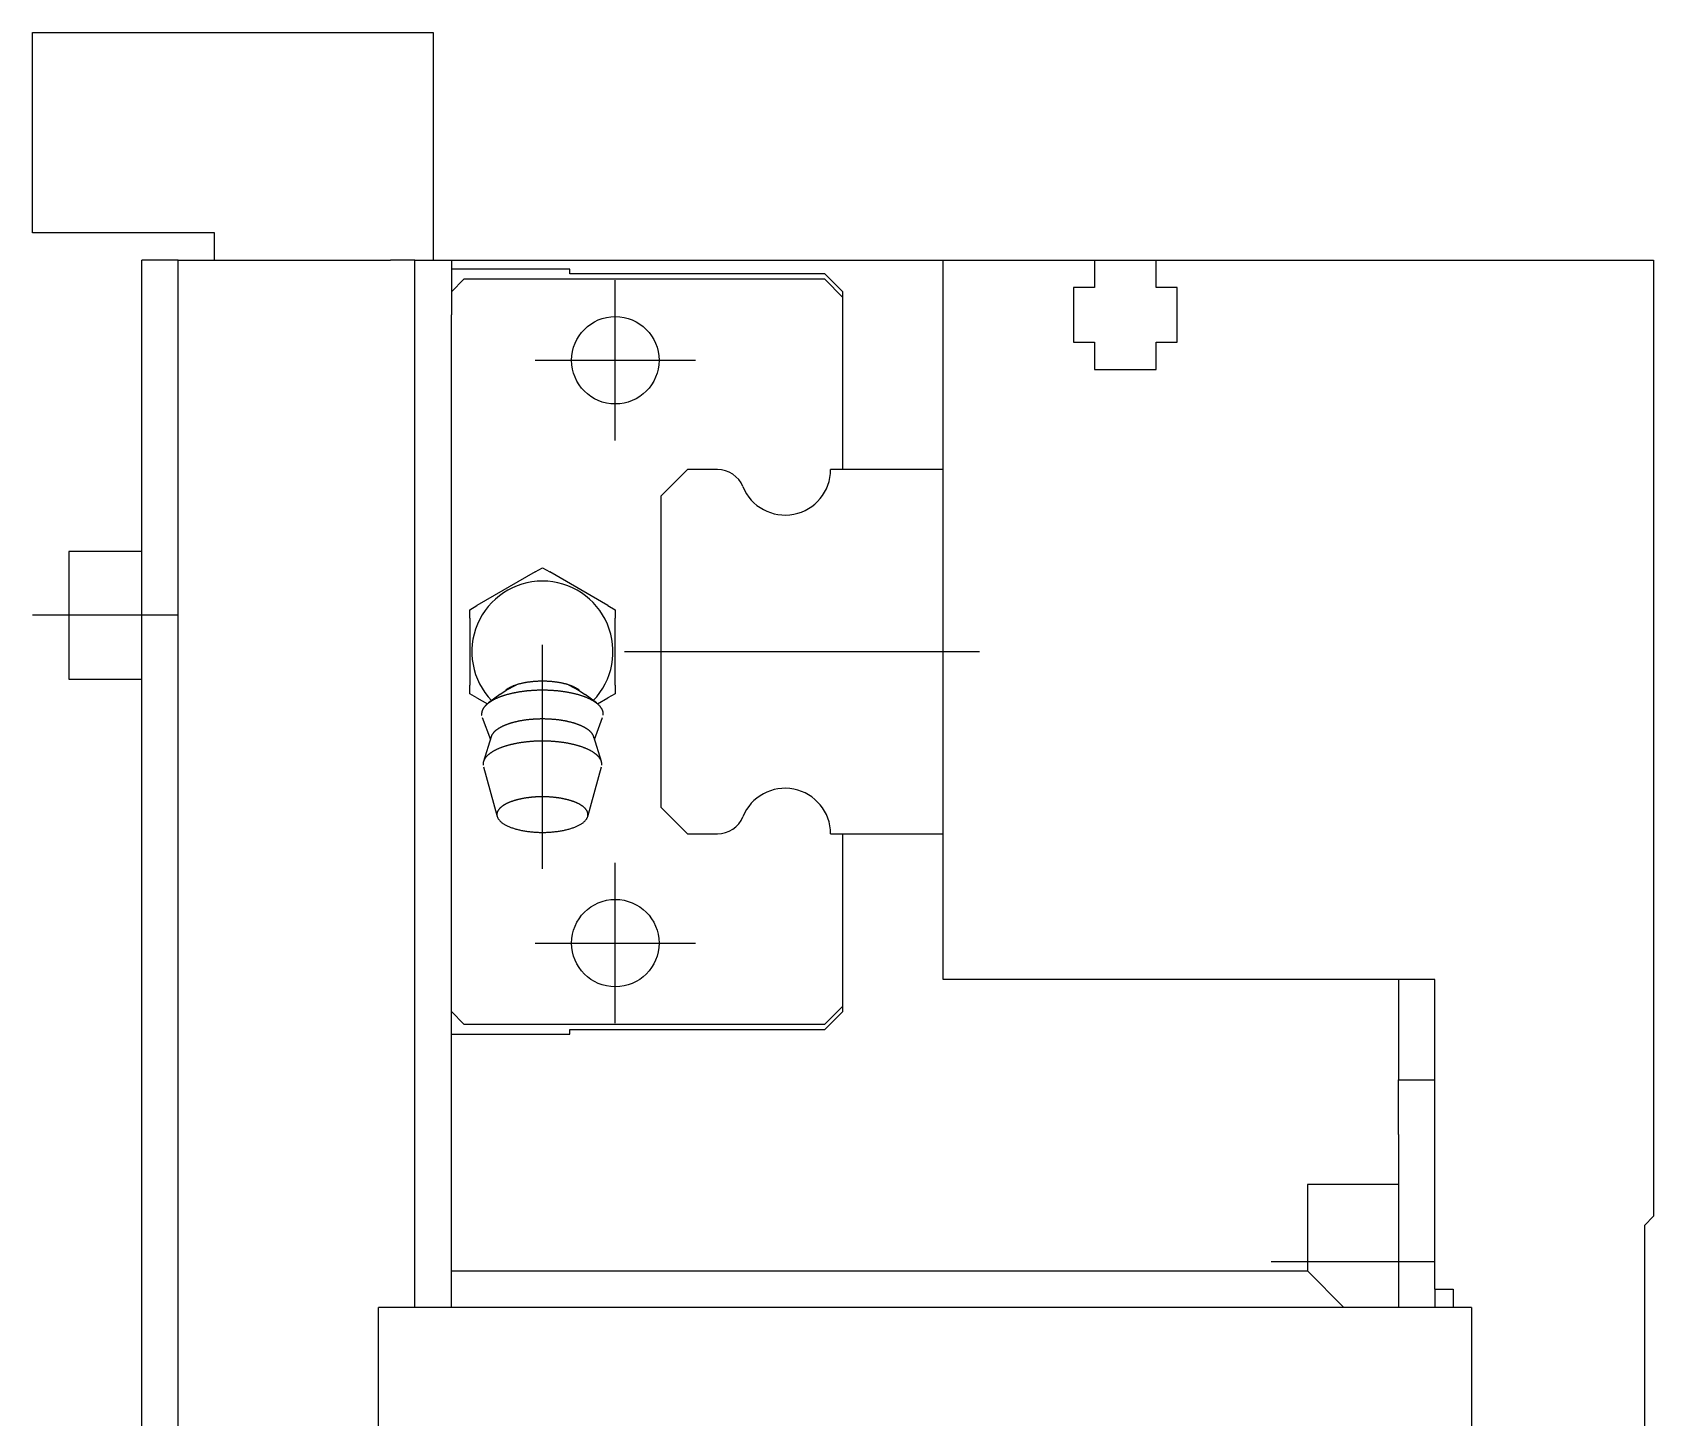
# Model space of a CAD drawing. Extents: x -94 to 720, y -24 to 362.
# Drawn here: x 630.9 to 719.9, y 283.8 to 359.9 of the extents above; entities that cross this region are included whole.
import ezdxf

# ---------------------------------------------------------------- set-up
doc = ezdxf.new("R2010")
doc.units = 0
doc.linetypes.add('CENTER', pattern=[50.8, 31.75, -6.35, 6.35, -6.35])
doc.layers.get('0').update_dxf_attribs({"linetype": 'CONTINUOUS'})
doc.layers.add('CENTER', color=1, linetype='CENTER')

msp = doc.modelspace()

# ---------------------------------------------------------------- linework, layer by layer
at = {"color": 7, "linetype": 'CONTINUOUS'}
for p, q in [((630.881, 348.9), (630.881, 359.9)), ((630.881, 359.9), (652.881, 359.9)), ((652.881, 359.9), (652.881, 347.4)), ((640.881, 348.9), (630.881, 348.9)), ((640.881, 347.4), (640.881, 348.9)), ((638.881, 347.4), (636.881, 347.4)), ((636.881, 344.4), (636.881, 347.4)), ((638.881, 344.4), (638.881, 347.4)), ((638.881, 347.4), (642.215, 347.4)), ((642.215, 347.4), (650.548, 347.4)), ((651.881, 347.4), (650.548, 347.4)), ((651.881, 347.4), (653.881, 347.4)), ((651.881, 344.4), (651.881, 347.4)), ((653.881, 347.4), (680.881, 347.4)), ((653.881, 347.4), (653.881, 344.4)), ((680.881, 347.4), (689.181, 347.4)), ((680.881, 335.9), (680.881, 347.4)), ((689.181, 347.4), (692.581, 347.4)), ((689.181, 347.4), (689.181, 345.9)), ((692.581, 347.4), (719.881, 347.4)), ((692.581, 345.9), (692.581, 347.4)), ((719.881, 347.4), (719.881, 294.9)), ((660.381, 346.9), (653.881, 346.9)), ((654.571, 346.35), (653.881, 345.66)), ((674.384, 346.35), (654.571, 346.35)), ((660.381, 346.65), (660.381, 346.9)), ((674.384, 346.65), (660.381, 346.65)), ((675.381, 345.653), (674.384, 346.65)), ((675.381, 345.353), (674.384, 346.35)), ((675.381, 345.353), (675.381, 345.653)), ((675.381, 335.9), (675.381, 345.353)), ((689.181, 345.9), (688.031, 345.9)), ((688.031, 345.9), (688.031, 342.9)), ((693.731, 345.9), (692.581, 345.9)), ((693.731, 342.9), (693.731, 345.9)), ((636.881, 155.4), (636.881, 344.4)), ((638.881, 155.4), (638.881, 344.4)), ((651.881, 289.9), (651.881, 344.4)), ((653.881, 289.9), (653.881, 344.4)), ((688.031, 342.9), (689.181, 342.9)), ((689.181, 342.9), (689.181, 341.4)), ((692.581, 341.4), (692.581, 342.9)), ((692.581, 342.9), (693.731, 342.9)), ((689.181, 341.4), (692.581, 341.4)), ((666.838, 335.9), (665.381, 334.443)), ((668.493, 335.9), (666.838, 335.9)), ((680.881, 335.9), (674.701, 335.9)), ((680.881, 315.9), (680.881, 335.9)), ((680.881, 315.9), (680.881, 335.9)), ((665.381, 334.443), (665.381, 317.357)), ((636.881, 331.4), (632.881, 331.4)), ((632.881, 331.4), (632.881, 327.9)), ((658.481, 330.282), (655.287, 328.438)), ((658.481, 330.282), (658.881, 330.513)), ((658.881, 330.513), (659.282, 330.282)), ((662.476, 328.438), (659.282, 330.282)), ((654.886, 328.207), (655.287, 328.438)), ((662.476, 328.438), (662.876, 328.207)), ((632.881, 327.9), (632.881, 324.4)), ((654.886, 327.744), (654.886, 328.207)), ((654.886, 327.744), (654.886, 324.056)), ((662.876, 328.207), (662.876, 327.744)), ((662.876, 324.056), (662.876, 327.744)), ((632.881, 324.4), (636.881, 324.4)), ((654.886, 323.593), (654.886, 324.056)), ((656.895, 323.784), (657.456, 324.08)), ((660.306, 324.08), (660.867, 323.784)), ((662.876, 324.056), (662.876, 323.593)), ((655.287, 323.362), (654.886, 323.593)), ((655.287, 323.362), (655.857, 323.033)), ((656.544, 323.55), (655.92, 323.083)), ((656.544, 323.55), (656.895, 323.784)), ((660.867, 323.784), (661.219, 323.55)), ((661.842, 323.083), (661.219, 323.55)), ((661.906, 323.033), (662.476, 323.362)), ((662.876, 323.593), (662.476, 323.362)), ((655.576, 322.293), (656.022, 321.086)), ((661.741, 321.086), (662.187, 322.293)), ((656.067, 321.232), (655.645, 319.871)), ((662.118, 319.871), (661.696, 321.232)), ((655.64, 319.581), (656.396, 316.851)), ((661.367, 316.851), (662.123, 319.581)), ((665.381, 317.357), (666.838, 315.9)), ((666.838, 315.9), (668.493, 315.9)), ((674.701, 315.9), (680.881, 315.9)), ((675.381, 306.447), (675.381, 315.9)), ((680.881, 307.9), (680.881, 315.9)), ((707.881, 307.9), (680.881, 307.9)), ((705.881, 307.9), (705.881, 302.4)), ((707.881, 290.9), (707.881, 307.9)), ((674.384, 305.45), (675.381, 306.447)), ((675.381, 306.147), (675.381, 306.447)), ((653.881, 306.14), (654.571, 305.45)), ((654.571, 305.45), (674.384, 305.45)), ((674.384, 305.15), (675.381, 306.147)), ((653.881, 304.9), (660.381, 304.9)), ((660.381, 305.15), (674.384, 305.15)), ((660.381, 304.9), (660.381, 305.15)), ((705.881, 302.4), (707.881, 302.4)), ((705.881, 299.4), (705.881, 302.4)), ((705.881, 299.4), (705.881, 289.9)), ((705.881, 296.65), (700.881, 296.65)), ((700.881, 296.65), (700.881, 292.4)), ((719.381, 294.4), (719.881, 294.9)), ((719.381, 294.4), (719.381, 205.4)), ((700.881, 292.4), (700.881, 291.9)), ((653.881, 291.9), (700.881, 291.9)), ((700.881, 291.9), (702.881, 289.9)), ((707.881, 290.9), (708.881, 290.9)), ((707.881, 290.9), (707.881, 289.9)), ((708.881, 290.9), (708.881, 289.9)), ((649.881, 209.9), (649.881, 289.9)), ((709.881, 289.9), (649.881, 289.9)), ((709.881, 289.9), (709.881, 209.9))]:
    msp.add_line(p, q, dxfattribs=at)
for points in [[(660.912, 323.779, 0), (660.895, 323.793, 0), (660.877, 323.806, 0), (660.858, 323.82, 0), (660.839, 323.834, 0), (660.819, 323.847, 0), (660.799, 323.86, 0), (660.778, 323.873, 0), (660.756, 323.886, 0), (660.734, 323.899, 0), (660.711, 323.912, 0), (660.688, 323.924, 0), (660.664, 323.937, 0), (660.639, 323.949, 0), (660.614, 323.961, 0), (660.589, 323.973, 0), (660.563, 323.984, 0), (660.536, 323.996, 0), (660.509, 324.007, 0), (660.482, 324.018, 0), (660.454, 324.029, 0), (660.425, 324.04, 0), (660.396, 324.05, 0), (660.367, 324.06, 0), (660.337, 324.071, 0), (660.306, 324.08, 0), (660.275, 324.09, 0), (660.244, 324.1, 0), (660.213, 324.109, 0), (660.18, 324.118, 0), (660.148, 324.127, 0), (660.115, 324.135, 0), (660.082, 324.144, 0), (660.048, 324.152, 0), (660.014, 324.16, 0), (659.98, 324.167, 0), (659.945, 324.175, 0), (659.91, 324.182, 0), (659.875, 324.189, 0), (659.839, 324.196, 0), (659.803, 324.202, 0), (659.767, 324.208, 0), (659.73, 324.214, 0), (659.694, 324.22, 0), (659.657, 324.225, 0), (659.619, 324.231, 0), (659.582, 324.235, 0), (659.544, 324.24, 0), (659.506, 324.245, 0), (659.468, 324.249, 0), (659.43, 324.253, 0), (659.391, 324.256, 0), (659.353, 324.26, 0), (659.314, 324.263, 0), (659.275, 324.266, 0), (659.236, 324.268, 0), (659.197, 324.27, 0), (659.158, 324.272, 0), (659.118, 324.274, 0), (659.079, 324.276, 0), (659.04, 324.277, 0), (659, 324.278, 0), (658.961, 324.279, 0), (658.921, 324.279, 0), (658.881, 324.279, 0), (658.842, 324.279, 0), (658.802, 324.279, 0), (658.763, 324.278, 0), (658.723, 324.277, 0), (658.684, 324.276, 0), (658.645, 324.274, 0), (658.605, 324.272, 0), (658.566, 324.27, 0), (658.527, 324.268, 0), (658.488, 324.266, 0), (658.449, 324.263, 0), (658.41, 324.26, 0), (658.372, 324.256, 0), (658.333, 324.253, 0), (658.295, 324.249, 0), (658.257, 324.245, 0), (658.219, 324.24, 0), (658.181, 324.235, 0), (658.144, 324.231, 0), (658.106, 324.225, 0), (658.069, 324.22, 0), (658.033, 324.214, 0), (657.996, 324.208, 0), (657.96, 324.202, 0), (657.924, 324.196, 0), (657.888, 324.189, 0), (657.853, 324.182, 0), (657.818, 324.175, 0), (657.783, 324.167, 0), (657.749, 324.16, 0), (657.715, 324.152, 0), (657.681, 324.144, 0), (657.648, 324.135, 0), (657.615, 324.127, 0), (657.582, 324.118, 0), (657.55, 324.109, 0), (657.519, 324.1, 0), (657.487, 324.09, 0), (657.457, 324.08, 0), (657.426, 324.071, 0), (657.396, 324.06, 0), (657.367, 324.05, 0), (657.338, 324.04, 0), (657.309, 324.029, 0), (657.281, 324.018, 0), (657.254, 324.007, 0), (657.227, 323.996, 0), (657.2, 323.984, 0), (657.174, 323.973, 0), (657.148, 323.961, 0), (657.123, 323.949, 0), (657.099, 323.937, 0), (657.075, 323.924, 0), (657.052, 323.912, 0), (657.029, 323.899, 0), (657.007, 323.886, 0), (656.985, 323.873, 0), (656.964, 323.86, 0), (656.944, 323.847, 0), (656.924, 323.834, 0), (656.905, 323.82, 0), (656.886, 323.806, 0), (656.868, 323.793, 0), (656.851, 323.779, 0)], [(658.881, 323.785, 0), (658.846, 323.784, 0), (658.81, 323.784, 0), (658.774, 323.784, 0), (658.739, 323.783, 0), (658.703, 323.783, 0), (658.667, 323.782, 0), (658.632, 323.781, 0), (658.596, 323.78, 0), (658.56, 323.778, 0), (658.525, 323.777, 0), (658.489, 323.776, 0), (658.454, 323.774, 0), (658.418, 323.772, 0), (658.383, 323.77, 0), (658.348, 323.768, 0), (658.312, 323.765, 0), (658.277, 323.763, 0), (658.242, 323.76, 0), (658.207, 323.758, 0), (658.172, 323.755, 0), (658.137, 323.752, 0), (658.102, 323.749, 0), (658.068, 323.745, 0), (658.033, 323.742, 0), (657.999, 323.738, 0), (657.964, 323.734, 0), (657.93, 323.73, 0), (657.896, 323.726, 0), (657.862, 323.722, 0), (657.828, 323.718, 0), (657.794, 323.713, 0), (657.76, 323.709, 0), (657.726, 323.704, 0), (657.693, 323.699, 0), (657.66, 323.694, 0), (657.626, 323.689, 0), (657.593, 323.684, 0), (657.56, 323.678, 0), (657.528, 323.673, 0), (657.495, 323.667, 0), (657.463, 323.661, 0), (657.43, 323.655, 0), (657.398, 323.649, 0), (657.366, 323.643, 0), (657.335, 323.636, 0), (657.303, 323.63, 0), (657.272, 323.623, 0), (657.24, 323.616, 0), (657.209, 323.609, 0), (657.179, 323.602, 0), (657.148, 323.595, 0), (657.117, 323.588, 0), (657.087, 323.58, 0), (657.057, 323.573, 0), (657.027, 323.565, 0), (656.998, 323.557, 0), (656.968, 323.549, 0), (656.939, 323.541, 0), (656.91, 323.533, 0), (656.881, 323.525, 0), (656.853, 323.516, 0), (656.825, 323.508, 0), (656.797, 323.499, 0), (656.769, 323.49, 0), (656.741, 323.481, 0), (656.714, 323.472, 0), (656.687, 323.463, 0), (656.66, 323.454, 0), (656.633, 323.445, 0), (656.607, 323.435, 0), (656.581, 323.426, 0), (656.555, 323.416, 0), (656.53, 323.406, 0), (656.505, 323.396, 0), (656.48, 323.386, 0), (656.455, 323.376, 0), (656.431, 323.366, 0), (656.406, 323.356, 0), (656.383, 323.345, 0), (656.359, 323.335, 0), (656.336, 323.324, 0), (656.313, 323.314, 0), (656.29, 323.303, 0), (656.268, 323.292, 0), (656.245, 323.281, 0), (656.224, 323.27, 0), (656.202, 323.259, 0), (656.181, 323.247, 0), (656.16, 323.236, 0), (656.14, 323.225, 0), (656.119, 323.213, 0), (656.099, 323.202, 0), (656.08, 323.19, 0), (656.06, 323.178, 0), (656.041, 323.166, 0), (656.023, 323.154, 0), (656.005, 323.142, 0), (655.987, 323.13, 0), (655.969, 323.118, 0), (655.952, 323.106, 0), (655.935, 323.094, 0), (655.918, 323.081, 0), (655.902, 323.069, 0), (655.886, 323.056, 0), (655.87, 323.044, 0), (655.855, 323.031, 0), (655.84, 323.019, 0), (655.825, 323.006, 0), (655.811, 322.993, 0), (655.797, 322.98, 0), (655.784, 322.967, 0), (655.77, 322.954, 0), (655.758, 322.941, 0), (655.745, 322.928, 0), (655.733, 322.915, 0), (655.721, 322.902, 0), (655.71, 322.889, 0), (655.699, 322.875, 0), (655.688, 322.862, 0), (655.678, 322.849, 0), (655.668, 322.835, 0), (655.658, 322.822, 0), (655.649, 322.808, 0), (655.64, 322.795, 0), (655.632, 322.781, 0), (655.624, 322.768, 0), (655.616, 322.754, 0), (655.609, 322.74, 0)], [(662.154, 322.74, 0), (662.147, 322.754, 0), (662.139, 322.768, 0), (662.131, 322.781, 0), (662.123, 322.795, 0), (662.114, 322.808, 0), (662.105, 322.822, 0), (662.095, 322.835, 0), (662.085, 322.849, 0), (662.075, 322.862, 0), (662.064, 322.875, 0), (662.053, 322.889, 0), (662.042, 322.902, 0), (662.03, 322.915, 0), (662.018, 322.928, 0), (662.005, 322.941, 0), (661.993, 322.954, 0), (661.979, 322.967, 0), (661.966, 322.98, 0), (661.952, 322.993, 0), (661.938, 323.006, 0), (661.923, 323.019, 0), (661.908, 323.031, 0), (661.893, 323.044, 0), (661.877, 323.056, 0), (661.861, 323.069, 0), (661.845, 323.081, 0), (661.828, 323.094, 0), (661.811, 323.106, 0), (661.794, 323.118, 0), (661.776, 323.13, 0), (661.758, 323.142, 0), (661.74, 323.154, 0), (661.721, 323.166, 0), (661.702, 323.178, 0), (661.683, 323.19, 0), (661.664, 323.202, 0), (661.644, 323.213, 0), (661.623, 323.225, 0), (661.603, 323.236, 0), (661.582, 323.247, 0), (661.561, 323.259, 0), (661.539, 323.27, 0), (661.517, 323.281, 0), (661.495, 323.292, 0), (661.473, 323.303, 0), (661.45, 323.314, 0), (661.427, 323.324, 0), (661.404, 323.335, 0), (661.38, 323.345, 0), (661.357, 323.356, 0), (661.332, 323.366, 0), (661.308, 323.376, 0), (661.283, 323.386, 0), (661.258, 323.396, 0), (661.233, 323.406, 0), (661.208, 323.416, 0), (661.182, 323.426, 0), (661.156, 323.435, 0), (661.129, 323.445, 0), (661.103, 323.454, 0), (661.076, 323.463, 0), (661.049, 323.472, 0), (661.022, 323.481, 0), (660.994, 323.49, 0), (660.966, 323.499, 0), (660.938, 323.508, 0), (660.91, 323.516, 0), (660.881, 323.525, 0), (660.853, 323.533, 0), (660.824, 323.541, 0), (660.795, 323.549, 0), (660.765, 323.557, 0), (660.736, 323.565, 0), (660.706, 323.573, 0), (660.676, 323.58, 0), (660.645, 323.588, 0), (660.615, 323.595, 0), (660.584, 323.602, 0), (660.554, 323.609, 0), (660.522, 323.616, 0), (660.491, 323.623, 0), (660.46, 323.63, 0), (660.428, 323.636, 0), (660.396, 323.643, 0), (660.365, 323.649, 0), (660.332, 323.655, 0), (660.3, 323.661, 0), (660.268, 323.667, 0), (660.235, 323.673, 0), (660.202, 323.678, 0), (660.17, 323.684, 0), (660.136, 323.689, 0), (660.103, 323.694, 0), (660.07, 323.699, 0), (660.036, 323.704, 0), (660.003, 323.709, 0), (659.969, 323.713, 0), (659.935, 323.718, 0), (659.901, 323.722, 0), (659.867, 323.726, 0), (659.833, 323.73, 0), (659.799, 323.734, 0), (659.764, 323.738, 0), (659.73, 323.742, 0), (659.695, 323.745, 0), (659.66, 323.749, 0), (659.626, 323.752, 0), (659.591, 323.755, 0), (659.556, 323.758, 0), (659.521, 323.76, 0), (659.486, 323.763, 0), (659.45, 323.765, 0), (659.415, 323.768, 0), (659.38, 323.77, 0), (659.345, 323.772, 0), (659.309, 323.774, 0), (659.274, 323.776, 0), (659.238, 323.777, 0), (659.203, 323.778, 0), (659.167, 323.78, 0), (659.131, 323.781, 0), (659.096, 323.782, 0), (659.06, 323.783, 0), (659.024, 323.783, 0), (658.989, 323.784, 0), (658.953, 323.784, 0), (658.917, 323.784, 0), (658.881, 323.785, 0)], [(655.609, 322.74, 0), (655.607, 322.738, 0), (655.606, 322.735, 0), (655.605, 322.733, 0), (655.604, 322.73, 0), (655.602, 322.727, 0), (655.601, 322.725, 0), (655.6, 322.722, 0), (655.598, 322.72, 0), (655.597, 322.717, 0), (655.596, 322.714, 0), (655.595, 322.712, 0), (655.594, 322.709, 0), (655.592, 322.707, 0), (655.591, 322.704, 0), (655.59, 322.702, 0), (655.589, 322.699, 0), (655.588, 322.696, 0), (655.587, 322.694, 0), (655.586, 322.691, 0), (655.585, 322.689, 0), (655.584, 322.686, 0), (655.582, 322.683, 0), (655.581, 322.681, 0), (655.58, 322.678, 0), (655.579, 322.676, 0), (655.578, 322.673, 0), (655.577, 322.67, 0), (655.576, 322.668, 0), (655.575, 322.665, 0), (655.574, 322.663, 0), (655.574, 322.66, 0), (655.573, 322.657, 0), (655.572, 322.655, 0), (655.571, 322.652, 0), (655.57, 322.65, 0), (655.569, 322.647, 0), (655.568, 322.644, 0), (655.567, 322.642, 0), (655.567, 322.639, 0), (655.566, 322.637, 0), (655.565, 322.634, 0), (655.564, 322.631, 0), (655.563, 322.629, 0), (655.563, 322.626, 0), (655.562, 322.624, 0), (655.561, 322.621, 0), (655.56, 322.618, 0), (655.56, 322.616, 0), (655.559, 322.613, 0), (655.558, 322.611, 0), (655.558, 322.608, 0), (655.557, 322.605, 0), (655.556, 322.603, 0), (655.556, 322.6, 0), (655.555, 322.597, 0), (655.555, 322.595, 0), (655.554, 322.592, 0), (655.553, 322.59, 0), (655.553, 322.587, 0), (655.552, 322.584, 0), (655.552, 322.582, 0), (655.551, 322.579, 0), (655.551, 322.577, 0), (655.55, 322.574, 0), (655.55, 322.571, 0), (655.549, 322.569, 0), (655.549, 322.566, 0), (655.548, 322.563, 0), (655.548, 322.561, 0), (655.548, 322.558, 0), (655.547, 322.556, 0), (655.547, 322.553, 0), (655.546, 322.55, 0), (655.546, 322.548, 0), (655.546, 322.545, 0), (655.545, 322.542, 0), (655.545, 322.54, 0), (655.545, 322.537, 0), (655.544, 322.535, 0), (655.544, 322.532, 0), (655.544, 322.529, 0), (655.544, 322.527, 0), (655.543, 322.524, 0), (655.543, 322.521, 0), (655.543, 322.519, 0), (655.543, 322.516, 0), (655.543, 322.514, 0), (655.542, 322.511, 0), (655.542, 322.508, 0), (655.542, 322.506, 0), (655.542, 322.503, 0), (655.542, 322.5, 0), (655.542, 322.498, 0), (655.542, 322.495, 0), (655.542, 322.493, 0), (655.542, 322.49, 0), (655.542, 322.487, 0), (655.541, 322.485, 0), (655.541, 322.482, 0), (655.541, 322.479, 0), (655.541, 322.477, 0), (655.541, 322.474, 0), (655.542, 322.472, 0), (655.542, 322.469, 0), (655.542, 322.466, 0), (655.542, 322.464, 0), (655.542, 322.461, 0), (655.542, 322.458, 0), (655.542, 322.456, 0), (655.542, 322.453, 0), (655.542, 322.451, 0), (655.542, 322.448, 0), (655.543, 322.445, 0), (655.543, 322.443, 0), (655.543, 322.44, 0), (655.543, 322.437, 0), (655.543, 322.435, 0), (655.544, 322.432, 0), (655.544, 322.43, 0), (655.544, 322.427, 0), (655.544, 322.424, 0), (655.545, 322.422, 0), (655.545, 322.419, 0), (655.545, 322.416, 0), (655.546, 322.414, 0), (655.546, 322.411, 0), (655.546, 322.409, 0), (655.547, 322.406, 0)], [(658.881, 322.206, 0), (658.848, 322.206, 0), (658.814, 322.206, 0), (658.78, 322.206, 0), (658.747, 322.205, 0), (658.713, 322.204, 0), (658.679, 322.204, 0), (658.646, 322.203, 0), (658.612, 322.201, 0), (658.578, 322.2, 0), (658.545, 322.199, 0), (658.511, 322.197, 0), (658.478, 322.195, 0), (658.445, 322.193, 0), (658.411, 322.191, 0), (658.378, 322.189, 0), (658.345, 322.186, 0), (658.312, 322.184, 0), (658.279, 322.181, 0), (658.246, 322.178, 0), (658.213, 322.175, 0), (658.18, 322.172, 0), (658.148, 322.169, 0), (658.115, 322.165, 0), (658.083, 322.162, 0), (658.05, 322.158, 0), (658.018, 322.154, 0), (657.986, 322.15, 0), (657.954, 322.146, 0), (657.922, 322.141, 0), (657.891, 322.137, 0), (657.859, 322.132, 0), (657.828, 322.127, 0), (657.796, 322.122, 0), (657.765, 322.117, 0), (657.734, 322.112, 0), (657.704, 322.106, 0), (657.673, 322.101, 0), (657.642, 322.095, 0), (657.612, 322.089, 0), (657.582, 322.083, 0), (657.552, 322.077, 0), (657.523, 322.071, 0), (657.493, 322.065, 0), (657.464, 322.058, 0), (657.435, 322.051, 0), (657.406, 322.045, 0), (657.377, 322.038, 0), (657.348, 322.031, 0), (657.32, 322.023, 0), (657.292, 322.016, 0), (657.264, 322.009, 0), (657.237, 322.001, 0), (657.209, 321.993, 0), (657.182, 321.985, 0), (657.155, 321.977, 0), (657.129, 321.969, 0), (657.102, 321.961, 0), (657.076, 321.953, 0), (657.05, 321.944, 0), (657.025, 321.936, 0), (656.999, 321.927, 0), (656.974, 321.918, 0), (656.949, 321.909, 0), (656.925, 321.9, 0), (656.9, 321.891, 0), (656.876, 321.882, 0), (656.853, 321.873, 0), (656.829, 321.863, 0), (656.806, 321.853, 0), (656.783, 321.844, 0), (656.761, 321.834, 0), (656.739, 321.824, 0), (656.717, 321.814, 0), (656.695, 321.804, 0), (656.674, 321.794, 0), (656.653, 321.783, 0), (656.632, 321.773, 0), (656.612, 321.762, 0), (656.592, 321.752, 0), (656.572, 321.741, 0), (656.552, 321.73, 0), (656.533, 321.719, 0), (656.515, 321.708, 0), (656.496, 321.697, 0), (656.478, 321.686, 0), (656.46, 321.675, 0), (656.443, 321.664, 0), (656.426, 321.652, 0), (656.409, 321.641, 0), (656.393, 321.629, 0), (656.377, 321.618, 0), (656.361, 321.606, 0), (656.346, 321.594, 0), (656.331, 321.583, 0), (656.317, 321.571, 0), (656.302, 321.559, 0), (656.289, 321.547, 0), (656.275, 321.535, 0), (656.262, 321.522, 0), (656.249, 321.51, 0), (656.237, 321.498, 0), (656.225, 321.486, 0), (656.213, 321.473, 0), (656.202, 321.461, 0), (656.191, 321.448, 0), (656.181, 321.436, 0), (656.171, 321.423, 0), (656.161, 321.411, 0), (656.152, 321.398, 0), (656.143, 321.385, 0), (656.134, 321.372, 0), (656.126, 321.36, 0), (656.118, 321.347, 0), (656.111, 321.334, 0), (656.104, 321.321, 0), (656.098, 321.308, 0), (656.091, 321.295, 0), (656.086, 321.282, 0), (656.08, 321.269, 0), (656.075, 321.256, 0), (656.071, 321.243, 0), (656.066, 321.23, 0), (656.063, 321.217, 0), (656.059, 321.204, 0), (656.056, 321.191, 0), (656.054, 321.177, 0), (656.051, 321.164, 0), (656.05, 321.151, 0)], [(661.713, 321.151, 0), (661.711, 321.164, 0), (661.709, 321.177, 0), (661.707, 321.191, 0), (661.704, 321.204, 0), (661.7, 321.217, 0), (661.696, 321.23, 0), (661.692, 321.243, 0), (661.688, 321.256, 0), (661.683, 321.269, 0), (661.677, 321.282, 0), (661.672, 321.295, 0), (661.665, 321.308, 0), (661.659, 321.321, 0), (661.652, 321.334, 0), (661.644, 321.347, 0), (661.637, 321.36, 0), (661.629, 321.372, 0), (661.62, 321.385, 0), (661.611, 321.398, 0), (661.602, 321.411, 0), (661.592, 321.423, 0), (661.582, 321.436, 0), (661.572, 321.448, 0), (661.561, 321.461, 0), (661.55, 321.473, 0), (661.538, 321.486, 0), (661.526, 321.498, 0), (661.514, 321.51, 0), (661.501, 321.522, 0), (661.488, 321.535, 0), (661.474, 321.547, 0), (661.461, 321.559, 0), (661.446, 321.571, 0), (661.432, 321.583, 0), (661.417, 321.594, 0), (661.402, 321.606, 0), (661.386, 321.618, 0), (661.37, 321.629, 0), (661.354, 321.641, 0), (661.337, 321.652, 0), (661.32, 321.664, 0), (661.302, 321.675, 0), (661.285, 321.686, 0), (661.267, 321.697, 0), (661.248, 321.708, 0), (661.23, 321.719, 0), (661.21, 321.73, 0), (661.191, 321.741, 0), (661.171, 321.752, 0), (661.151, 321.762, 0), (661.131, 321.773, 0), (661.11, 321.783, 0), (661.089, 321.794, 0), (661.068, 321.804, 0), (661.046, 321.814, 0), (661.024, 321.824, 0), (661.002, 321.834, 0), (660.98, 321.844, 0), (660.957, 321.853, 0), (660.934, 321.863, 0), (660.91, 321.873, 0), (660.886, 321.882, 0), (660.862, 321.891, 0), (660.838, 321.9, 0), (660.814, 321.909, 0), (660.789, 321.918, 0), (660.764, 321.927, 0), (660.738, 321.936, 0), (660.713, 321.944, 0), (660.687, 321.953, 0), (660.661, 321.961, 0), (660.634, 321.969, 0), (660.608, 321.977, 0), (660.581, 321.985, 0), (660.554, 321.993, 0), (660.526, 322.001, 0), (660.499, 322.009, 0), (660.471, 322.016, 0), (660.443, 322.023, 0), (660.414, 322.031, 0), (660.386, 322.038, 0), (660.357, 322.045, 0), (660.328, 322.051, 0), (660.299, 322.058, 0), (660.27, 322.065, 0), (660.24, 322.071, 0), (660.211, 322.077, 0), (660.181, 322.083, 0), (660.151, 322.089, 0), (660.12, 322.095, 0), (660.09, 322.101, 0), (660.059, 322.106, 0), (660.029, 322.112, 0), (659.998, 322.117, 0), (659.967, 322.122, 0), (659.935, 322.127, 0), (659.904, 322.132, 0), (659.872, 322.137, 0), (659.841, 322.141, 0), (659.809, 322.146, 0), (659.777, 322.15, 0), (659.745, 322.154, 0), (659.713, 322.158, 0), (659.68, 322.162, 0), (659.648, 322.165, 0), (659.615, 322.169, 0), (659.583, 322.172, 0), (659.55, 322.175, 0), (659.517, 322.178, 0), (659.484, 322.181, 0), (659.451, 322.184, 0), (659.418, 322.186, 0), (659.385, 322.189, 0), (659.352, 322.191, 0), (659.318, 322.193, 0), (659.285, 322.195, 0), (659.252, 322.197, 0), (659.218, 322.199, 0), (659.185, 322.2, 0), (659.151, 322.201, 0), (659.117, 322.203, 0), (659.084, 322.204, 0), (659.05, 322.204, 0), (659.016, 322.205, 0), (658.983, 322.206, 0), (658.949, 322.206, 0), (658.915, 322.206, 0), (658.881, 322.206, 0)], [(662.216, 322.406, 0), (662.217, 322.409, 0), (662.217, 322.411, 0), (662.217, 322.414, 0), (662.218, 322.416, 0), (662.218, 322.419, 0), (662.218, 322.422, 0), (662.218, 322.424, 0), (662.219, 322.427, 0), (662.219, 322.43, 0), (662.219, 322.432, 0), (662.219, 322.435, 0), (662.22, 322.437, 0), (662.22, 322.44, 0), (662.22, 322.443, 0), (662.22, 322.445, 0), (662.22, 322.448, 0), (662.221, 322.451, 0), (662.221, 322.453, 0), (662.221, 322.456, 0), (662.221, 322.458, 0), (662.221, 322.461, 0), (662.221, 322.464, 0), (662.221, 322.466, 0), (662.221, 322.469, 0), (662.221, 322.472, 0), (662.221, 322.474, 0), (662.221, 322.477, 0), (662.221, 322.479, 0), (662.221, 322.482, 0), (662.221, 322.485, 0), (662.221, 322.487, 0), (662.221, 322.49, 0), (662.221, 322.493, 0), (662.221, 322.495, 0), (662.221, 322.498, 0), (662.221, 322.5, 0), (662.221, 322.503, 0), (662.221, 322.506, 0), (662.221, 322.508, 0), (662.22, 322.511, 0), (662.22, 322.514, 0), (662.22, 322.516, 0), (662.22, 322.519, 0), (662.22, 322.521, 0), (662.219, 322.524, 0), (662.219, 322.527, 0), (662.219, 322.529, 0), (662.219, 322.532, 0), (662.218, 322.535, 0), (662.218, 322.537, 0), (662.218, 322.54, 0), (662.218, 322.542, 0), (662.217, 322.545, 0), (662.217, 322.548, 0), (662.217, 322.55, 0), (662.216, 322.553, 0), (662.216, 322.556, 0), (662.215, 322.558, 0), (662.215, 322.561, 0), (662.215, 322.563, 0), (662.214, 322.566, 0), (662.214, 322.569, 0), (662.213, 322.571, 0), (662.213, 322.574, 0), (662.212, 322.577, 0), (662.212, 322.579, 0), (662.211, 322.582, 0), (662.211, 322.584, 0), (662.21, 322.587, 0), (662.21, 322.59, 0), (662.209, 322.592, 0), (662.208, 322.595, 0), (662.208, 322.597, 0), (662.207, 322.6, 0), (662.207, 322.603, 0), (662.206, 322.605, 0), (662.205, 322.608, 0), (662.205, 322.611, 0), (662.204, 322.613, 0), (662.203, 322.616, 0), (662.202, 322.618, 0), (662.202, 322.621, 0), (662.201, 322.624, 0), (662.2, 322.626, 0), (662.2, 322.629, 0), (662.199, 322.631, 0), (662.198, 322.634, 0), (662.197, 322.637, 0), (662.196, 322.639, 0), (662.196, 322.642, 0), (662.195, 322.644, 0), (662.194, 322.647, 0), (662.193, 322.65, 0), (662.192, 322.652, 0), (662.191, 322.655, 0), (662.19, 322.657, 0), (662.189, 322.66, 0), (662.188, 322.663, 0), (662.187, 322.665, 0), (662.186, 322.668, 0), (662.185, 322.67, 0), (662.185, 322.673, 0), (662.184, 322.676, 0), (662.182, 322.678, 0), (662.181, 322.681, 0), (662.18, 322.683, 0), (662.179, 322.686, 0), (662.178, 322.689, 0), (662.177, 322.691, 0), (662.176, 322.694, 0), (662.175, 322.696, 0), (662.174, 322.699, 0), (662.173, 322.702, 0), (662.172, 322.704, 0), (662.17, 322.707, 0), (662.169, 322.709, 0), (662.168, 322.712, 0), (662.167, 322.714, 0), (662.166, 322.717, 0), (662.164, 322.72, 0), (662.163, 322.722, 0), (662.162, 322.725, 0), (662.161, 322.727, 0), (662.159, 322.73, 0), (662.158, 322.733, 0), (662.157, 322.735, 0), (662.155, 322.738, 0), (662.154, 322.74, 0)], [(658.881, 320.992, 0), (658.843, 320.992, 0), (658.804, 320.991, 0), (658.765, 320.991, 0), (658.726, 320.99, 0), (658.688, 320.99, 0), (658.649, 320.989, 0), (658.61, 320.987, 0), (658.571, 320.986, 0), (658.533, 320.984, 0), (658.494, 320.983, 0), (658.456, 320.981, 0), (658.417, 320.979, 0), (658.379, 320.977, 0), (658.341, 320.974, 0), (658.303, 320.972, 0), (658.264, 320.969, 0), (658.226, 320.966, 0), (658.188, 320.963, 0), (658.15, 320.959, 0), (658.113, 320.956, 0), (658.075, 320.952, 0), (658.038, 320.948, 0), (658, 320.944, 0), (657.963, 320.94, 0), (657.926, 320.936, 0), (657.889, 320.931, 0), (657.852, 320.927, 0), (657.815, 320.922, 0), (657.778, 320.917, 0), (657.742, 320.911, 0), (657.706, 320.906, 0), (657.67, 320.9, 0), (657.634, 320.895, 0), (657.598, 320.889, 0), (657.562, 320.883, 0), (657.527, 320.877, 0), (657.492, 320.87, 0), (657.457, 320.864, 0), (657.422, 320.857, 0), (657.387, 320.85, 0), (657.353, 320.843, 0), (657.319, 320.836, 0), (657.285, 320.829, 0), (657.251, 320.821, 0), (657.218, 320.813, 0), (657.184, 320.806, 0), (657.151, 320.798, 0), (657.119, 320.789, 0), (657.086, 320.781, 0), (657.054, 320.773, 0), (657.022, 320.764, 0), (656.99, 320.755, 0), (656.959, 320.747, 0), (656.927, 320.738, 0), (656.897, 320.728, 0), (656.866, 320.719, 0), (656.836, 320.71, 0), (656.805, 320.7, 0), (656.776, 320.69, 0), (656.746, 320.681, 0), (656.717, 320.671, 0), (656.688, 320.66, 0), (656.66, 320.65, 0), (656.631, 320.64, 0), (656.604, 320.629, 0), (656.576, 320.619, 0), (656.549, 320.608, 0), (656.522, 320.597, 0), (656.495, 320.586, 0), (656.469, 320.575, 0), (656.443, 320.563, 0), (656.417, 320.552, 0), (656.392, 320.54, 0), (656.367, 320.529, 0), (656.343, 320.517, 0), (656.319, 320.505, 0), (656.295, 320.493, 0), (656.271, 320.481, 0), (656.248, 320.469, 0), (656.226, 320.457, 0), (656.203, 320.444, 0), (656.181, 320.432, 0), (656.16, 320.419, 0), (656.139, 320.406, 0), (656.118, 320.394, 0), (656.097, 320.381, 0), (656.077, 320.368, 0), (656.058, 320.355, 0), (656.039, 320.341, 0), (656.02, 320.328, 0), (656.001, 320.315, 0), (655.984, 320.301, 0), (655.966, 320.288, 0), (655.949, 320.274, 0), (655.932, 320.261, 0), (655.916, 320.247, 0), (655.9, 320.233, 0), (655.884, 320.219, 0), (655.869, 320.205, 0), (655.855, 320.191, 0), (655.84, 320.177, 0), (655.827, 320.163, 0), (655.813, 320.149, 0), (655.8, 320.134, 0), (655.788, 320.12, 0), (655.776, 320.106, 0), (655.764, 320.091, 0), (655.753, 320.077, 0), (655.743, 320.062, 0), (655.732, 320.047, 0), (655.722, 320.033, 0), (655.713, 320.018, 0), (655.704, 320.003, 0), (655.696, 319.988, 0), (655.688, 319.974, 0), (655.68, 319.959, 0), (655.673, 319.944, 0), (655.666, 319.929, 0), (655.66, 319.914, 0), (655.654, 319.899, 0), (655.649, 319.884, 0), (655.644, 319.869, 0), (655.64, 319.854, 0), (655.636, 319.839, 0), (655.633, 319.824, 0), (655.63, 319.808, 0), (655.627, 319.793, 0), (655.625, 319.778, 0)], [(662.138, 319.778, 0), (662.136, 319.793, 0), (662.133, 319.808, 0), (662.13, 319.824, 0), (662.127, 319.839, 0), (662.123, 319.854, 0), (662.118, 319.869, 0), (662.114, 319.884, 0), (662.108, 319.899, 0), (662.103, 319.914, 0), (662.096, 319.929, 0), (662.09, 319.944, 0), (662.083, 319.959, 0), (662.075, 319.974, 0), (662.067, 319.988, 0), (662.059, 320.003, 0), (662.05, 320.018, 0), (662.04, 320.033, 0), (662.031, 320.047, 0), (662.02, 320.062, 0), (662.01, 320.077, 0), (661.998, 320.091, 0), (661.987, 320.106, 0), (661.975, 320.12, 0), (661.962, 320.134, 0), (661.95, 320.149, 0), (661.936, 320.163, 0), (661.922, 320.177, 0), (661.908, 320.191, 0), (661.894, 320.205, 0), (661.879, 320.219, 0), (661.863, 320.233, 0), (661.847, 320.247, 0), (661.831, 320.261, 0), (661.814, 320.274, 0), (661.797, 320.288, 0), (661.779, 320.301, 0), (661.761, 320.315, 0), (661.743, 320.328, 0), (661.724, 320.341, 0), (661.705, 320.355, 0), (661.685, 320.368, 0), (661.665, 320.381, 0), (661.645, 320.394, 0), (661.624, 320.406, 0), (661.603, 320.419, 0), (661.582, 320.432, 0), (661.56, 320.444, 0), (661.537, 320.457, 0), (661.515, 320.469, 0), (661.492, 320.481, 0), (661.468, 320.493, 0), (661.444, 320.505, 0), (661.42, 320.517, 0), (661.396, 320.529, 0), (661.371, 320.54, 0), (661.346, 320.552, 0), (661.32, 320.563, 0), (661.294, 320.575, 0), (661.268, 320.586, 0), (661.241, 320.597, 0), (661.214, 320.608, 0), (661.187, 320.619, 0), (661.159, 320.629, 0), (661.131, 320.64, 0), (661.103, 320.65, 0), (661.075, 320.66, 0), (661.046, 320.671, 0), (661.017, 320.681, 0), (660.987, 320.69, 0), (660.957, 320.7, 0), (660.927, 320.71, 0), (660.897, 320.719, 0), (660.866, 320.728, 0), (660.835, 320.738, 0), (660.804, 320.747, 0), (660.773, 320.755, 0), (660.741, 320.764, 0), (660.709, 320.773, 0), (660.677, 320.781, 0), (660.644, 320.789, 0), (660.611, 320.798, 0), (660.578, 320.806, 0), (660.545, 320.813, 0), (660.512, 320.821, 0), (660.478, 320.829, 0), (660.444, 320.836, 0), (660.41, 320.843, 0), (660.376, 320.85, 0), (660.341, 320.857, 0), (660.306, 320.864, 0), (660.271, 320.87, 0), (660.236, 320.877, 0), (660.201, 320.883, 0), (660.165, 320.889, 0), (660.129, 320.895, 0), (660.093, 320.9, 0), (660.057, 320.906, 0), (660.021, 320.911, 0), (659.984, 320.917, 0), (659.948, 320.922, 0), (659.911, 320.927, 0), (659.874, 320.931, 0), (659.837, 320.936, 0), (659.8, 320.94, 0), (659.763, 320.944, 0), (659.725, 320.948, 0), (659.688, 320.952, 0), (659.65, 320.956, 0), (659.612, 320.959, 0), (659.575, 320.963, 0), (659.537, 320.966, 0), (659.499, 320.969, 0), (659.46, 320.972, 0), (659.422, 320.974, 0), (659.384, 320.977, 0), (659.345, 320.979, 0), (659.307, 320.981, 0), (659.269, 320.983, 0), (659.23, 320.984, 0), (659.191, 320.986, 0), (659.153, 320.987, 0), (659.114, 320.989, 0), (659.075, 320.99, 0), (659.037, 320.99, 0), (658.998, 320.991, 0), (658.959, 320.991, 0), (658.92, 320.992, 0), (658.881, 320.992, 0)], [(655.625, 319.778, 0), (655.625, 319.777, 0), (655.625, 319.776, 0), (655.625, 319.776, 0), (655.625, 319.775, 0), (655.625, 319.774, 0), (655.624, 319.773, 0), (655.624, 319.772, 0), (655.624, 319.771, 0), (655.624, 319.77, 0), (655.624, 319.769, 0), (655.624, 319.768, 0), (655.624, 319.768, 0), (655.624, 319.767, 0), (655.624, 319.766, 0), (655.624, 319.765, 0), (655.624, 319.764, 0), (655.623, 319.763, 0), (655.623, 319.762, 0), (655.623, 319.761, 0), (655.623, 319.76, 0), (655.623, 319.76, 0), (655.623, 319.759, 0), (655.623, 319.758, 0), (655.623, 319.757, 0), (655.623, 319.756, 0), (655.623, 319.755, 0), (655.623, 319.754, 0), (655.623, 319.753, 0), (655.623, 319.752, 0), (655.623, 319.751, 0), (655.623, 319.751, 0), (655.622, 319.75, 0), (655.622, 319.749, 0), (655.622, 319.748, 0), (655.622, 319.747, 0), (655.622, 319.746, 0), (655.622, 319.745, 0), (655.622, 319.744, 0), (655.622, 319.743, 0), (655.622, 319.743, 0), (655.622, 319.742, 0), (655.622, 319.741, 0), (655.622, 319.74, 0), (655.622, 319.739, 0), (655.622, 319.738, 0), (655.622, 319.737, 0), (655.622, 319.736, 0), (655.622, 319.735, 0), (655.622, 319.735, 0), (655.622, 319.734, 0), (655.622, 319.733, 0), (655.622, 319.732, 0), (655.622, 319.731, 0), (655.622, 319.73, 0), (655.622, 319.729, 0), (655.622, 319.728, 0), (655.622, 319.727, 0), (655.622, 319.727, 0), (655.622, 319.726, 0), (655.621, 319.725, 0), (655.621, 319.724, 0), (655.621, 319.723, 0), (655.621, 319.722, 0), (655.621, 319.721, 0), (655.621, 319.72, 0), (655.621, 319.719, 0), (655.621, 319.719, 0), (655.621, 319.718, 0), (655.621, 319.717, 0), (655.621, 319.716, 0), (655.621, 319.715, 0), (655.621, 319.714, 0), (655.621, 319.713, 0), (655.621, 319.712, 0), (655.621, 319.711, 0), (655.621, 319.711, 0), (655.622, 319.71, 0), (655.622, 319.709, 0), (655.622, 319.708, 0), (655.622, 319.707, 0), (655.622, 319.706, 0), (655.622, 319.705, 0), (655.622, 319.704, 0), (655.622, 319.703, 0), (655.622, 319.702, 0), (655.622, 319.702, 0), (655.622, 319.701, 0), (655.622, 319.7, 0), (655.622, 319.699, 0), (655.622, 319.698, 0), (655.622, 319.697, 0), (655.622, 319.696, 0), (655.622, 319.695, 0), (655.622, 319.694, 0), (655.622, 319.694, 0), (655.622, 319.693, 0), (655.622, 319.692, 0), (655.622, 319.691, 0), (655.622, 319.69, 0), (655.622, 319.689, 0), (655.622, 319.688, 0), (655.622, 319.687, 0), (655.622, 319.686, 0), (655.622, 319.686, 0), (655.623, 319.685, 0), (655.623, 319.684, 0), (655.623, 319.683, 0), (655.623, 319.682, 0), (655.623, 319.681, 0), (655.623, 319.68, 0), (655.623, 319.679, 0), (655.623, 319.678, 0), (655.623, 319.678, 0), (655.623, 319.677, 0), (655.623, 319.676, 0), (655.623, 319.675, 0), (655.623, 319.674, 0), (655.623, 319.673, 0), (655.624, 319.672, 0), (655.624, 319.671, 0), (655.624, 319.67, 0), (655.624, 319.67, 0), (655.624, 319.669, 0), (655.624, 319.668, 0), (655.624, 319.667, 0), (655.624, 319.666, 0), (655.624, 319.665, 0), (655.624, 319.664, 0)], [(662.139, 319.664, 0), (662.139, 319.665, 0), (662.139, 319.666, 0), (662.139, 319.667, 0), (662.139, 319.668, 0), (662.139, 319.669, 0), (662.139, 319.67, 0), (662.139, 319.67, 0), (662.139, 319.671, 0), (662.139, 319.672, 0), (662.139, 319.673, 0), (662.139, 319.674, 0), (662.14, 319.675, 0), (662.14, 319.676, 0), (662.14, 319.677, 0), (662.14, 319.678, 0), (662.14, 319.678, 0), (662.14, 319.679, 0), (662.14, 319.68, 0), (662.14, 319.681, 0), (662.14, 319.682, 0), (662.14, 319.683, 0), (662.14, 319.684, 0), (662.14, 319.685, 0), (662.14, 319.686, 0), (662.14, 319.686, 0), (662.141, 319.687, 0), (662.141, 319.688, 0), (662.141, 319.689, 0), (662.141, 319.69, 0), (662.141, 319.691, 0), (662.141, 319.692, 0), (662.141, 319.693, 0), (662.141, 319.694, 0), (662.141, 319.694, 0), (662.141, 319.695, 0), (662.141, 319.696, 0), (662.141, 319.697, 0), (662.141, 319.698, 0), (662.141, 319.699, 0), (662.141, 319.7, 0), (662.141, 319.701, 0), (662.141, 319.702, 0), (662.141, 319.702, 0), (662.141, 319.703, 0), (662.141, 319.704, 0), (662.141, 319.705, 0), (662.141, 319.706, 0), (662.141, 319.707, 0), (662.141, 319.708, 0), (662.141, 319.709, 0), (662.141, 319.71, 0), (662.141, 319.711, 0), (662.141, 319.711, 0), (662.141, 319.712, 0), (662.141, 319.713, 0), (662.141, 319.714, 0), (662.141, 319.715, 0), (662.141, 319.716, 0), (662.141, 319.717, 0), (662.141, 319.718, 0), (662.141, 319.719, 0), (662.141, 319.719, 0), (662.141, 319.72, 0), (662.141, 319.721, 0), (662.141, 319.722, 0), (662.141, 319.723, 0), (662.141, 319.724, 0), (662.141, 319.725, 0), (662.141, 319.726, 0), (662.141, 319.727, 0), (662.141, 319.727, 0), (662.141, 319.728, 0), (662.141, 319.729, 0), (662.141, 319.73, 0), (662.141, 319.731, 0), (662.141, 319.732, 0), (662.141, 319.733, 0), (662.141, 319.734, 0), (662.141, 319.735, 0), (662.141, 319.735, 0), (662.141, 319.736, 0), (662.141, 319.737, 0), (662.141, 319.738, 0), (662.141, 319.739, 0), (662.141, 319.74, 0), (662.141, 319.741, 0), (662.141, 319.742, 0), (662.141, 319.743, 0), (662.141, 319.743, 0), (662.141, 319.744, 0), (662.141, 319.745, 0), (662.141, 319.746, 0), (662.141, 319.747, 0), (662.141, 319.748, 0), (662.14, 319.749, 0), (662.14, 319.75, 0), (662.14, 319.751, 0), (662.14, 319.751, 0), (662.14, 319.752, 0), (662.14, 319.753, 0), (662.14, 319.754, 0), (662.14, 319.755, 0), (662.14, 319.756, 0), (662.14, 319.757, 0), (662.14, 319.758, 0), (662.14, 319.759, 0), (662.14, 319.76, 0), (662.14, 319.76, 0), (662.14, 319.761, 0), (662.139, 319.762, 0), (662.139, 319.763, 0), (662.139, 319.764, 0), (662.139, 319.765, 0), (662.139, 319.766, 0), (662.139, 319.767, 0), (662.139, 319.768, 0), (662.139, 319.768, 0), (662.139, 319.769, 0), (662.139, 319.77, 0), (662.139, 319.771, 0), (662.139, 319.772, 0), (662.138, 319.773, 0), (662.138, 319.774, 0), (662.138, 319.775, 0), (662.138, 319.776, 0), (662.138, 319.776, 0), (662.138, 319.777, 0), (662.138, 319.778, 0)], [(658.881, 317.933, 0), (658.85, 317.933, 0), (658.818, 317.933, 0), (658.787, 317.933, 0), (658.755, 317.932, 0), (658.724, 317.931, 0), (658.693, 317.931, 0), (658.661, 317.929, 0), (658.63, 317.928, 0), (658.599, 317.927, 0), (658.567, 317.926, 0), (658.536, 317.924, 0), (658.505, 317.922, 0), (658.474, 317.92, 0), (658.443, 317.918, 0), (658.412, 317.916, 0), (658.381, 317.914, 0), (658.35, 317.911, 0), (658.319, 317.908, 0), (658.289, 317.905, 0), (658.258, 317.902, 0), (658.228, 317.899, 0), (658.197, 317.896, 0), (658.167, 317.893, 0), (658.137, 317.889, 0), (658.107, 317.885, 0), (658.077, 317.881, 0), (658.047, 317.877, 0), (658.018, 317.873, 0), (657.988, 317.869, 0), (657.959, 317.864, 0), (657.929, 317.86, 0), (657.9, 317.855, 0), (657.872, 317.85, 0), (657.843, 317.845, 0), (657.814, 317.84, 0), (657.786, 317.834, 0), (657.758, 317.829, 0), (657.73, 317.823, 0), (657.702, 317.818, 0), (657.674, 317.812, 0), (657.646, 317.806, 0), (657.619, 317.8, 0), (657.592, 317.793, 0), (657.565, 317.787, 0), (657.539, 317.78, 0), (657.512, 317.774, 0), (657.486, 317.767, 0), (657.46, 317.76, 0), (657.434, 317.753, 0), (657.408, 317.746, 0), (657.383, 317.738, 0), (657.358, 317.731, 0), (657.333, 317.723, 0), (657.308, 317.716, 0), (657.284, 317.708, 0), (657.26, 317.7, 0), (657.236, 317.692, 0), (657.213, 317.684, 0), (657.189, 317.676, 0), (657.166, 317.667, 0), (657.143, 317.659, 0), (657.121, 317.65, 0), (657.099, 317.641, 0), (657.077, 317.632, 0), (657.055, 317.624, 0), (657.034, 317.614, 0), (657.013, 317.605, 0), (656.992, 317.596, 0), (656.971, 317.587, 0), (656.951, 317.577, 0), (656.931, 317.568, 0), (656.912, 317.558, 0), (656.893, 317.548, 0), (656.874, 317.538, 0), (656.855, 317.529, 0), (656.837, 317.519, 0), (656.819, 317.508, 0), (656.801, 317.498, 0), (656.784, 317.488, 0), (656.767, 317.478, 0), (656.75, 317.467, 0), (656.734, 317.457, 0), (656.718, 317.446, 0), (656.702, 317.435, 0), (656.687, 317.424, 0), (656.672, 317.414, 0), (656.658, 317.403, 0), (656.643, 317.392, 0), (656.629, 317.381, 0), (656.616, 317.37, 0), (656.603, 317.358, 0), (656.59, 317.347, 0), (656.578, 317.336, 0), (656.566, 317.324, 0), (656.554, 317.313, 0), (656.543, 317.302, 0), (656.532, 317.29, 0), (656.521, 317.278, 0), (656.511, 317.267, 0), (656.501, 317.255, 0), (656.492, 317.243, 0), (656.483, 317.231, 0), (656.474, 317.22, 0), (656.466, 317.208, 0), (656.458, 317.196, 0), (656.45, 317.184, 0), (656.443, 317.172, 0), (656.436, 317.16, 0), (656.43, 317.148, 0), (656.424, 317.136, 0), (656.418, 317.124, 0), (656.413, 317.112, 0), (656.408, 317.099, 0), (656.404, 317.087, 0), (656.4, 317.075, 0), (656.396, 317.063, 0), (656.393, 317.05, 0), (656.39, 317.038, 0), (656.388, 317.026, 0), (656.386, 317.014, 0), (656.384, 317.001, 0), (656.383, 316.989, 0), (656.382, 316.977, 0), (656.382, 316.964, 0), (656.381, 316.952, 0), (656.382, 316.94, 0), (656.383, 316.928, 0), (656.384, 316.915, 0)], [(661.379, 316.915, 0), (661.38, 316.928, 0), (661.381, 316.94, 0), (661.381, 316.952, 0), (661.381, 316.964, 0), (661.381, 316.977, 0), (661.38, 316.989, 0), (661.379, 317.001, 0), (661.377, 317.014, 0), (661.375, 317.026, 0), (661.373, 317.038, 0), (661.37, 317.05, 0), (661.367, 317.063, 0), (661.363, 317.075, 0), (661.359, 317.087, 0), (661.355, 317.099, 0), (661.35, 317.112, 0), (661.345, 317.124, 0), (661.339, 317.136, 0), (661.333, 317.148, 0), (661.327, 317.16, 0), (661.32, 317.172, 0), (661.313, 317.184, 0), (661.305, 317.196, 0), (661.297, 317.208, 0), (661.289, 317.22, 0), (661.28, 317.231, 0), (661.271, 317.243, 0), (661.262, 317.255, 0), (661.252, 317.267, 0), (661.242, 317.278, 0), (661.231, 317.29, 0), (661.22, 317.302, 0), (661.209, 317.313, 0), (661.197, 317.324, 0), (661.185, 317.336, 0), (661.173, 317.347, 0), (661.16, 317.358, 0), (661.147, 317.37, 0), (661.133, 317.381, 0), (661.12, 317.392, 0), (661.105, 317.403, 0), (661.091, 317.414, 0), (661.076, 317.424, 0), (661.061, 317.435, 0), (661.045, 317.446, 0), (661.029, 317.457, 0), (661.013, 317.467, 0), (660.996, 317.478, 0), (660.979, 317.488, 0), (660.962, 317.498, 0), (660.944, 317.508, 0), (660.926, 317.519, 0), (660.908, 317.529, 0), (660.889, 317.538, 0), (660.87, 317.548, 0), (660.851, 317.558, 0), (660.832, 317.568, 0), (660.812, 317.577, 0), (660.792, 317.587, 0), (660.771, 317.596, 0), (660.75, 317.605, 0), (660.729, 317.614, 0), (660.708, 317.624, 0), (660.686, 317.632, 0), (660.664, 317.641, 0), (660.642, 317.65, 0), (660.619, 317.659, 0), (660.597, 317.667, 0), (660.574, 317.676, 0), (660.55, 317.684, 0), (660.527, 317.692, 0), (660.503, 317.7, 0), (660.479, 317.708, 0), (660.454, 317.716, 0), (660.43, 317.723, 0), (660.405, 317.731, 0), (660.38, 317.738, 0), (660.354, 317.746, 0), (660.329, 317.753, 0), (660.303, 317.76, 0), (660.277, 317.767, 0), (660.251, 317.774, 0), (660.224, 317.78, 0), (660.198, 317.787, 0), (660.171, 317.793, 0), (660.144, 317.8, 0), (660.116, 317.806, 0), (660.089, 317.812, 0), (660.061, 317.818, 0), (660.033, 317.823, 0), (660.005, 317.829, 0), (659.977, 317.834, 0), (659.949, 317.84, 0), (659.92, 317.845, 0), (659.891, 317.85, 0), (659.862, 317.855, 0), (659.833, 317.86, 0), (659.804, 317.864, 0), (659.775, 317.869, 0), (659.745, 317.873, 0), (659.716, 317.877, 0), (659.686, 317.881, 0), (659.656, 317.885, 0), (659.626, 317.889, 0), (659.596, 317.893, 0), (659.566, 317.896, 0), (659.535, 317.899, 0), (659.505, 317.902, 0), (659.474, 317.905, 0), (659.444, 317.908, 0), (659.413, 317.911, 0), (659.382, 317.914, 0), (659.351, 317.916, 0), (659.32, 317.918, 0), (659.289, 317.92, 0), (659.258, 317.922, 0), (659.227, 317.924, 0), (659.196, 317.926, 0), (659.164, 317.927, 0), (659.133, 317.928, 0), (659.102, 317.929, 0), (659.07, 317.931, 0), (659.039, 317.931, 0), (659.007, 317.932, 0), (658.976, 317.933, 0), (658.944, 317.933, 0), (658.913, 317.933, 0), (658.881, 317.933, 0)], [(656.384, 316.915, 0), (656.387, 316.892, 0), (656.392, 316.869, 0), (656.398, 316.845, 0), (656.405, 316.822, 0), (656.414, 316.799, 0), (656.424, 316.776, 0), (656.436, 316.753, 0), (656.449, 316.731, 0), (656.464, 316.708, 0), (656.48, 316.686, 0), (656.497, 316.663, 0), (656.515, 316.641, 0), (656.535, 316.619, 0), (656.557, 316.597, 0), (656.579, 316.576, 0), (656.603, 316.554, 0), (656.628, 316.533, 0), (656.655, 316.512, 0), (656.683, 316.492, 0), (656.712, 316.471, 0), (656.742, 316.451, 0), (656.774, 316.431, 0), (656.806, 316.412, 0), (656.84, 316.393, 0), (656.875, 316.374, 0), (656.911, 316.355, 0), (656.949, 316.337, 0), (656.987, 316.319, 0), (657.027, 316.302, 0), (657.067, 316.284, 0), (657.109, 316.268, 0), (657.151, 316.251, 0), (657.195, 316.235, 0), (657.24, 316.22, 0), (657.285, 316.205, 0), (657.331, 316.19, 0), (657.379, 316.176, 0), (657.427, 316.162, 0), (657.476, 316.149, 0), (657.526, 316.136, 0), (657.576, 316.123, 0), (657.627, 316.111, 0), (657.679, 316.1, 0), (657.732, 316.089, 0), (657.786, 316.079, 0), (657.839, 316.069, 0), (657.894, 316.059, 0), (657.949, 316.05, 0), (658.005, 316.042, 0), (658.061, 316.034, 0), (658.118, 316.026, 0), (658.175, 316.019, 0), (658.232, 316.013, 0), (658.29, 316.007, 0), (658.348, 316.002, 0), (658.407, 315.997, 0), (658.465, 315.993, 0), (658.524, 315.99, 0), (658.584, 315.987, 0), (658.643, 315.984, 0), (658.702, 315.982, 0), (658.762, 315.981, 0), (658.822, 315.98, 0), (658.881, 315.98, 0), (658.941, 315.98, 0), (659.001, 315.981, 0), (659.06, 315.982, 0), (659.12, 315.984, 0), (659.179, 315.987, 0), (659.238, 315.99, 0), (659.297, 315.993, 0), (659.356, 315.997, 0), (659.415, 316.002, 0), (659.473, 316.007, 0), (659.531, 316.013, 0), (659.588, 316.019, 0), (659.645, 316.026, 0), (659.702, 316.034, 0), (659.758, 316.042, 0), (659.814, 316.05, 0), (659.869, 316.059, 0), (659.923, 316.069, 0), (659.977, 316.079, 0), (660.031, 316.089, 0), (660.083, 316.1, 0), (660.135, 316.111, 0), (660.187, 316.123, 0), (660.237, 316.136, 0), (660.287, 316.149, 0), (660.336, 316.162, 0), (660.384, 316.176, 0), (660.431, 316.19, 0), (660.478, 316.205, 0), (660.523, 316.22, 0), (660.568, 316.235, 0), (660.611, 316.251, 0), (660.654, 316.268, 0), (660.696, 316.284, 0), (660.736, 316.302, 0), (660.776, 316.319, 0), (660.814, 316.337, 0), (660.851, 316.355, 0), (660.888, 316.374, 0), (660.923, 316.393, 0), (660.957, 316.412, 0), (660.989, 316.431, 0), (661.021, 316.451, 0), (661.051, 316.471, 0), (661.08, 316.492, 0), (661.108, 316.512, 0), (661.134, 316.533, 0), (661.16, 316.554, 0), (661.184, 316.576, 0), (661.206, 316.597, 0), (661.228, 316.619, 0), (661.247, 316.641, 0), (661.266, 316.663, 0), (661.283, 316.686, 0), (661.299, 316.708, 0), (661.314, 316.731, 0), (661.327, 316.753, 0), (661.339, 316.776, 0), (661.349, 316.799, 0), (661.358, 316.822, 0), (661.365, 316.845, 0), (661.371, 316.869, 0), (661.376, 316.892, 0), (661.379, 316.915, 0)]]:
    msp.add_polyline3d(points, dxfattribs=at)
for centre in [(662.881, 341.9), (662.881, 309.9)]:
    msp.add_circle(centre, 2.4, dxfattribs=at)
for centre, radius, start, end in [((668.493, 334.4), 1.5, 22.02431, 90), ((672.201, 335.9), 2.5, 202.02431, 0), ((658.881, 325.9), 3.875, 90, 223.9398), ((658.881, 325.9), 3.875, 316.0602, 90), ((672.201, 315.9), 2.5, 0, 157.97569), ((668.493, 317.4), 1.5, 270, 337.97569)]:
    msp.add_arc(centre, radius, start, end, dxfattribs=at)
at = {"layer": 'CENTER', "color": 1, "linetype": 'CENTER'}
for p, q in [((662.881, 337.5), (662.881, 346.3)), ((658.481, 341.9), (667.281, 341.9)), ((638.881, 327.9), (630.881, 327.9)), ((658.881, 313.98), (658.881, 326.279)), ((682.881, 325.9), (663.381, 325.9)), ((662.881, 305.5), (662.881, 314.3)), ((658.481, 309.9), (667.281, 309.9)), ((707.881, 292.4), (698.881, 292.4))]:
    msp.add_line(p, q, dxfattribs=at)

doc.saveas('drawing.dxf')
